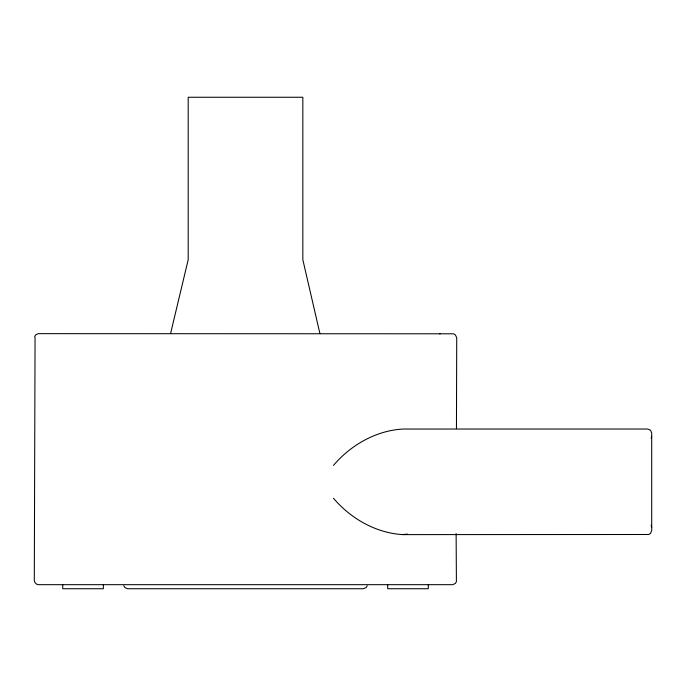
<?xml version="1.0" encoding="UTF-8"?>
<svg xmlns="http://www.w3.org/2000/svg" width="686" height="686" viewBox="0 0 686 686"><rect width="100%" height="100%" fill="white"/><g stroke="black" fill="none" stroke-linecap="round" stroke-linejoin="round"><path stroke-width="1.03" d="M456.121 533.537L456.404 581.668L455.35 583.486L452.666 584.678L38.365 584.678L36.521 584.138L35.037 582.646L34.3 580.622L35.063 337.718L34.626 336.672L35.681 334.845L38.365 333.662L453.532 333.799L455.35 334.845L456.73 337.718L456.447 428.673M651.7 436.339L651.16 438.371M170.557 333.602L188.196 259.728L188.196 97.258L302.835 97.258L302.835 259.728L319.916 333.602M367.233 585.733L366.178 587.55L363.306 588.742L127.725 588.742L124.852 587.55L123.797 585.733M333.456 465.434C350.58 445.111 376.322 430.414 403.136 429.042L647.635 429.024L650.508 430.216L651.7 433.089L651.7 530.57L650.508 533.442L648.69 534.497L403.136 534.617C376.322 533.245 350.58 518.547 333.456 498.225M403.136 534.617L407.261 534.034M439.434 333.799L440.481 333.662M651.16 525.287L651.7 527.32M428.296 584.678L428.296 588.742L387.684 588.742L387.684 584.678M103.354 584.678L103.354 588.742L62.735 588.742L62.735 584.678"/></g></svg>
